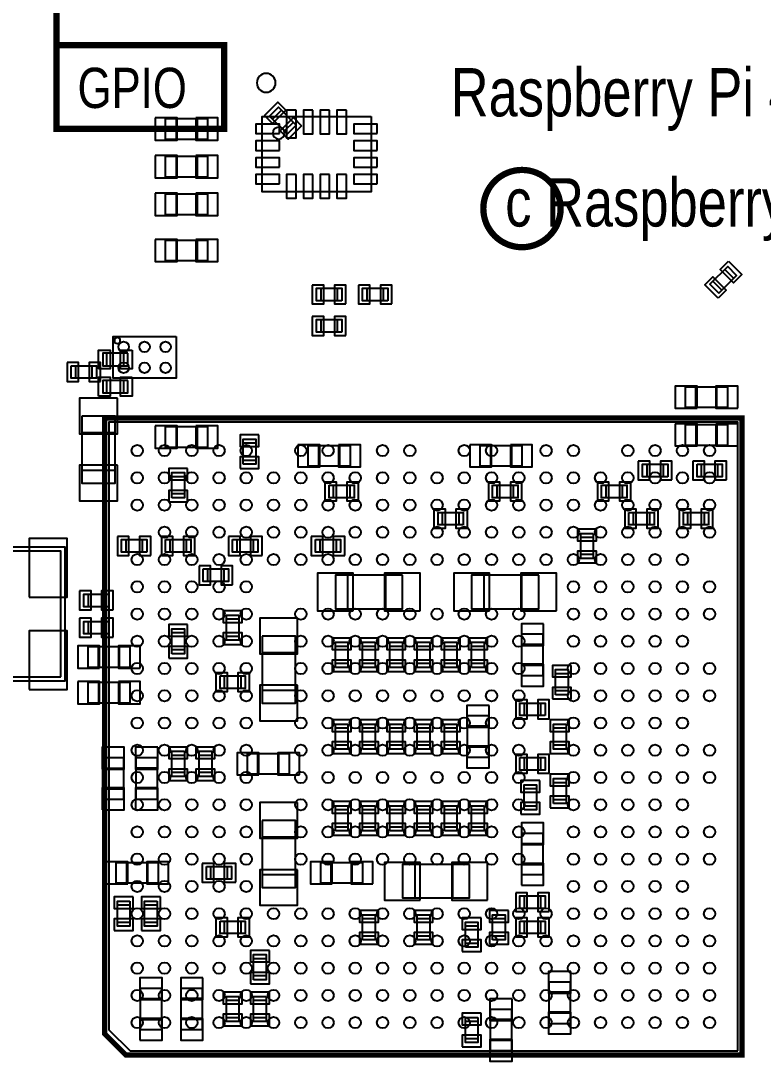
# Model space of a CAD drawing. Extents: x -2.3 to 88, y -2.5 to 83.
# Drawn here: x 19.65 to 37.35, y 24.75 to 49.58 of the extents above; entities that cross this region are included whole.
import ezdxf

# ---------------------------------------------------------------- set-up
doc = ezdxf.new("R2010")
doc.units = 0
for name, color, linetype in [('PARTS_BOTTOM', 12, 'CONTINUOUS'), ('PARTS_TOP', 111, 'CONTINUOUS'), ('PINS_BOTTOM', 5, 'CONTINUOUS'), ('PINS_TOP', 1, 'CONTINUOUS'), ('SILK_BOTTOM', 85, 'CONTINUOUS'), ('SILK_TOP', 85, 'CONTINUOUS')]:
    doc.layers.add(name, color=color, linetype=linetype)

msp = doc.modelspace()

# ---------------------------------------------------------------- linework, layer by layer
at = {"layer": 'PARTS_BOTTOM'}
for points in [[(23.1, 46.75), (23.1, 47.25), (24.1, 47.25), (24.1, 46.75), (23.1, 46.75)], [(23.35, 47.25), (23.35, 46.75)], [(23.85, 47.25), (23.85, 46.75)], [(28, 47.3), (28, 45.5), (25.4, 45.5), (25.4, 47.3), (28, 47.3)], [(23.1, 45.85), (23.1, 46.35), (24.1, 46.35), (24.1, 45.85), (23.1, 45.85)], [(23.35, 46.35), (23.35, 45.85)], [(23.85, 46.35), (23.85, 45.85)], [(23.1, 44.95), (23.1, 45.45), (24.1, 45.45), (24.1, 44.95), (23.1, 44.95)], [(23.35, 45.45), (23.35, 44.95)], [(23.85, 45.45), (23.85, 44.95)], [(23.1, 43.85), (23.1, 44.35), (24.1, 44.35), (24.1, 43.85), (23.1, 43.85)], [(23.35, 44.35), (23.35, 43.85)], [(23.85, 44.35), (23.85, 43.85)], [(27.3, 42.9), (26.7, 42.9), (26.7, 43.2), (27.3, 43.2), (27.3, 42.9)], [(26.8, 43.2), (26.8, 42.9)], [(27.2, 42.9), (27.2, 43.2)], [(28.4, 42.9), (27.8, 42.9), (27.8, 43.2), (28.4, 43.2), (28.4, 42.9)], [(27.9, 43.2), (27.9, 42.9)], [(28.3, 42.9), (28.3, 43.2)], [(27.3, 42.15), (26.7, 42.15), (26.7, 42.45), (27.3, 42.45), (27.3, 42.15)], [(26.8, 42.45), (26.8, 42.15)], [(27.2, 42.15), (27.2, 42.45)], [(23.35, 42.05), (23.35, 41.05), (21.85, 41.05), (21.85, 42.05), (23.35, 42.05)], [(20.85, 41.35), (21.45, 41.35), (21.45, 41.05), (20.85, 41.05), (20.85, 41.35)], [(20.95, 41.35), (20.95, 41.05)], [(21.35, 41.05), (21.35, 41.35)], [(36.5, 40.85), (36.5, 40.35), (35.5, 40.35), (35.5, 40.85), (36.5, 40.85)], [(35.75, 40.35), (35.75, 40.85)], [(36.25, 40.35), (36.25, 40.85)], [(21.1, 40.15), (21.1, 38.55), (21.9, 38.55), (21.9, 40.15), (21.1, 40.15)], [(21.9, 39.75), (21.1, 39.75)], [(23.1, 39.4), (23.1, 39.9), (24.1, 39.9), (24.1, 39.4), (23.1, 39.4)], [(23.35, 39.9), (23.35, 39.4)], [(23.85, 39.9), (23.85, 39.4)], [(35.5, 39.45), (35.5, 39.95), (36.5, 39.95), (36.5, 39.45), (35.5, 39.45)], [(35.75, 39.95), (35.75, 39.45)], [(36.25, 39.95), (36.25, 39.45)], [(24.95, 39), (24.95, 39.6), (25.25, 39.6), (25.25, 39), (24.95, 39)], [(25.25, 39.5), (24.95, 39.5)], [(26.5, 38.95), (26.5, 39.45), (27.5, 39.45), (27.5, 38.95), (26.5, 38.95)], [(26.75, 39.45), (26.75, 38.95)], [(27.25, 39.45), (27.25, 38.95)], [(30.6, 38.95), (30.6, 39.45), (31.6, 39.45), (31.6, 38.95), (30.6, 38.95)], [(30.85, 39.45), (30.85, 38.95)], [(31.35, 39.45), (31.35, 38.95)], [(24.95, 39.1), (25.25, 39.1)], [(35.075, 38.7), (34.475, 38.7), (34.475, 39), (35.075, 39), (35.075, 38.7)], [(34.575, 39), (34.575, 38.7)], [(34.975, 38.7), (34.975, 39)], [(35.775, 39), (36.375, 39), (36.375, 38.7), (35.775, 38.7), (35.775, 39)], [(35.875, 39), (35.875, 38.7)], [(36.275, 38.7), (36.275, 39)], [(21.9, 38.85), (21.1, 38.85)], [(23.25, 38.2), (23.25, 38.8), (23.55, 38.8), (23.55, 38.2), (23.25, 38.2)], [(23.55, 38.7), (23.25, 38.7)], [(27, 38.5), (27.6, 38.5), (27.6, 38.2), (27, 38.2), (27, 38.5)], [(27.1, 38.5), (27.1, 38.2)], [(27.5, 38.2), (27.5, 38.5)], [(30.9, 38.5), (31.5, 38.5), (31.5, 38.2), (30.9, 38.2), (30.9, 38.5)], [(31, 38.5), (31, 38.2)], [(31.4, 38.2), (31.4, 38.5)], [(33.5, 38.5), (34.1, 38.5), (34.1, 38.2), (33.5, 38.2), (33.5, 38.5)], [(33.6, 38.5), (33.6, 38.2)], [(34, 38.2), (34, 38.5)], [(23.25, 38.3), (23.55, 38.3)], [(30.2, 37.55), (29.6, 37.55), (29.6, 37.85), (30.2, 37.85), (30.2, 37.55)], [(29.7, 37.85), (29.7, 37.55)], [(30.1, 37.55), (30.1, 37.85)], [(34.15, 37.85), (34.75, 37.85), (34.75, 37.55), (34.15, 37.55), (34.15, 37.85)], [(34.25, 37.85), (34.25, 37.55)], [(34.65, 37.55), (34.65, 37.85)], [(36.05, 37.55), (35.45, 37.55), (35.45, 37.85), (36.05, 37.85), (36.05, 37.55)], [(35.55, 37.85), (35.55, 37.55)], [(35.95, 37.55), (35.95, 37.85)], [(33.3, 37.35), (33.3, 36.75), (33, 36.75), (33, 37.35), (33.3, 37.35)], [(33.3, 37.25), (33, 37.25)], [(20.7, 33.825), (18.3, 33.825), (18.3, 37.025), (20.7, 37.025), (20.7, 33.825), (20.6, 33.825)], [(22.65, 36.9), (22.05, 36.9), (22.05, 37.2), (22.65, 37.2), (22.65, 36.9)], [(22.15, 37.2), (22.15, 36.9)], [(22.55, 36.9), (22.55, 37.2)], [(23.1, 37.2), (23.7, 37.2), (23.7, 36.9), (23.1, 36.9), (23.1, 37.2)], [(23.2, 37.2), (23.2, 36.9)], [(23.6, 36.9), (23.6, 37.2)], [(24.7, 37.2), (25.3, 37.2), (25.3, 36.9), (24.7, 36.9), (24.7, 37.2)], [(24.8, 37.2), (24.8, 36.9)], [(25.2, 36.9), (25.2, 37.2)], [(26.675, 37.2), (27.275, 37.2), (27.275, 36.9), (26.675, 36.9), (26.675, 37.2)], [(26.775, 37.2), (26.775, 36.9)], [(27.175, 36.9), (27.175, 37.2)], [(20.6, 33.925), (20.6, 36.925), (18.4, 36.925), (18.4, 33.925), (20.6, 33.925)], [(33, 36.85), (33.3, 36.85)], [(24, 36.5), (24.6, 36.5), (24.6, 36.2), (24, 36.2), (24, 36.5)], [(24.1, 36.5), (24.1, 36.2)], [(24.5, 36.2), (24.5, 36.5)], [(28.75, 36.35), (27.15, 36.35), (27.15, 35.55), (28.75, 35.55), (28.75, 36.35)], [(27.45, 35.55), (27.45, 36.35)], [(28.35, 35.55), (28.35, 36.35)], [(32, 36.35), (30.4, 36.35), (30.4, 35.55), (32, 35.55), (32, 36.35)], [(30.7, 35.55), (30.7, 36.35)], [(31.6, 35.55), (31.6, 36.35)], [(21.75, 35.6), (21.15, 35.6), (21.15, 35.9), (21.75, 35.9), (21.75, 35.6)], [(21.25, 35.9), (21.25, 35.6)], [(21.65, 35.6), (21.65, 35.9)], [(24.85, 35.4), (24.85, 34.8), (24.55, 34.8), (24.55, 35.4), (24.85, 35.4)], [(24.85, 35.3), (24.55, 35.3)], [(21.75, 34.95), (21.15, 34.95), (21.15, 35.25), (21.75, 35.25), (21.75, 34.95)], [(21.25, 35.25), (21.25, 34.95)], [(21.65, 34.95), (21.65, 35.25)], [(23.25, 34.475), (23.25, 35.075), (23.55, 35.075), (23.55, 34.475), (23.25, 34.475)], [(23.55, 34.975), (23.25, 34.975)], [(24.55, 34.9), (24.85, 34.9)], [(25.4, 34.9), (25.4, 33.3), (26.2, 33.3), (26.2, 34.9), (25.4, 34.9)], [(31.6, 34.95), (32.1, 34.95), (32.1, 33.95), (31.6, 33.95), (31.6, 34.95)], [(22.25, 34.65), (22.25, 34.15), (21.25, 34.15), (21.25, 34.65), (22.25, 34.65)], [(21.5, 34.15), (21.5, 34.65)], [(22, 34.15), (22, 34.65)], [(23.25, 34.575), (23.55, 34.575)], [(27.15, 34.15), (27.15, 34.75), (27.45, 34.75), (27.45, 34.15), (27.15, 34.15)], [(27.45, 34.65), (27.15, 34.65)], [(28.1, 34.75), (28.1, 34.15), (27.8, 34.15), (27.8, 34.75), (28.1, 34.75)], [(28.1, 34.65), (27.8, 34.65)], [(28.45, 34.15), (28.45, 34.75), (28.75, 34.75), (28.75, 34.15), (28.45, 34.15)], [(28.75, 34.65), (28.45, 34.65)], [(29.4, 34.75), (29.4, 34.15), (29.1, 34.15), (29.1, 34.75), (29.4, 34.75)], [(29.4, 34.65), (29.1, 34.65)], [(30.05, 34.75), (30.05, 34.15), (29.75, 34.15), (29.75, 34.75), (30.05, 34.75)], [(30.05, 34.65), (29.75, 34.65)], [(30.4, 34.15), (30.4, 34.75), (30.7, 34.75), (30.7, 34.15), (30.4, 34.15)], [(30.7, 34.65), (30.4, 34.65)], [(32.1, 34.7), (31.6, 34.7)], [(26.2, 34.5), (25.4, 34.5)], [(27.15, 34.25), (27.45, 34.25)], [(27.8, 34.25), (28.1, 34.25)], [(28.45, 34.25), (28.75, 34.25)], [(29.1, 34.25), (29.4, 34.25)], [(29.75, 34.25), (30.05, 34.25)], [(30.4, 34.25), (30.7, 34.25)], [(32.1, 34.2), (31.6, 34.2)], [(32.4, 33.5), (32.4, 34.1), (32.7, 34.1), (32.7, 33.5), (32.4, 33.5)], [(21.25, 33.3), (21.25, 33.8), (22.25, 33.8), (22.25, 33.3), (21.25, 33.3)], [(21.5, 33.8), (21.5, 33.3)], [(22, 33.8), (22, 33.3)], [(24.4, 33.95), (25, 33.95), (25, 33.65), (24.4, 33.65), (24.4, 33.95)], [(24.5, 33.95), (24.5, 33.65)], [(24.9, 33.65), (24.9, 33.95)], [(32.7, 34), (32.4, 34)], [(26.2, 33.6), (25.4, 33.6)], [(32.4, 33.6), (32.7, 33.6)], [(32.15, 33), (31.55, 33), (31.55, 33.3), (32.15, 33.3), (32.15, 33)], [(31.65, 33.3), (31.65, 33)], [(32.05, 33), (32.05, 33.3)], [(27.45, 32.8), (27.45, 32.2), (27.15, 32.2), (27.15, 32.8), (27.45, 32.8)], [(27.8, 32.2), (27.8, 32.8), (28.1, 32.8), (28.1, 32.2), (27.8, 32.2)], [(28.75, 32.8), (28.75, 32.2), (28.45, 32.2), (28.45, 32.8), (28.75, 32.8)], [(29.1, 32.2), (29.1, 32.8), (29.4, 32.8), (29.4, 32.2), (29.1, 32.2)], [(30.05, 32.8), (30.05, 32.2), (29.75, 32.2), (29.75, 32.8), (30.05, 32.8)], [(30.3, 33), (30.8, 33), (30.8, 32), (30.3, 32), (30.3, 33)], [(32.65, 32.8), (32.65, 32.2), (32.35, 32.2), (32.35, 32.8), (32.65, 32.8)], [(27.45, 32.7), (27.15, 32.7)], [(28.1, 32.7), (27.8, 32.7)], [(28.75, 32.7), (28.45, 32.7)], [(29.4, 32.7), (29.1, 32.7)], [(30.05, 32.7), (29.75, 32.7)], [(30.8, 32.75), (30.3, 32.75)], [(32.65, 32.7), (32.35, 32.7)], [(27.15, 32.3), (27.45, 32.3)], [(27.8, 32.3), (28.1, 32.3)], [(28.45, 32.3), (28.75, 32.3)], [(29.1, 32.3), (29.4, 32.3)], [(29.75, 32.3), (30.05, 32.3)], [(32.35, 32.3), (32.65, 32.3)], [(23.55, 32.15), (23.55, 31.55), (23.25, 31.55), (23.25, 32.15), (23.55, 32.15)], [(23.55, 32.05), (23.25, 32.05)], [(24.2, 32.15), (24.2, 31.55), (23.9, 31.55), (23.9, 32.15), (24.2, 32.15)], [(24.2, 32.05), (23.9, 32.05)], [(26.05, 32.1), (26.05, 31.6), (25.05, 31.6), (25.05, 32.1), (26.05, 32.1)], [(25.3, 31.6), (25.3, 32.1)], [(25.8, 31.6), (25.8, 32.1)], [(30.8, 32.25), (30.3, 32.25)], [(22.1, 31), (21.6, 31), (21.6, 32), (22.1, 32), (22.1, 31)], [(22.4, 32), (22.9, 32), (22.9, 31), (22.4, 31), (22.4, 32)], [(31.55, 32), (32.15, 32), (32.15, 31.7), (31.55, 31.7), (31.55, 32)], [(31.65, 32), (31.65, 31.7)], [(32.05, 31.7), (32.05, 32)], [(21.6, 31.75), (22.1, 31.75)], [(22.9, 31.75), (22.4, 31.75)], [(23.25, 31.65), (23.55, 31.65)], [(23.9, 31.65), (24.2, 31.65)], [(31.65, 30.75), (31.65, 31.35), (31.95, 31.35), (31.95, 30.75), (31.65, 30.75)], [(32.35, 30.9), (32.35, 31.5), (32.65, 31.5), (32.65, 30.9), (32.35, 30.9)], [(32.65, 31.4), (32.35, 31.4)], [(21.6, 31.25), (22.1, 31.25)], [(22.9, 31.25), (22.4, 31.25)], [(31.95, 31.25), (31.65, 31.25)], [(27.15, 30.25), (27.15, 30.85), (27.45, 30.85), (27.45, 30.25), (27.15, 30.25)], [(28.1, 30.85), (28.1, 30.25), (27.8, 30.25), (27.8, 30.85), (28.1, 30.85)], [(28.45, 30.25), (28.45, 30.85), (28.75, 30.85), (28.75, 30.25), (28.45, 30.25)], [(29.4, 30.85), (29.4, 30.25), (29.1, 30.25), (29.1, 30.85), (29.4, 30.85)], [(29.75, 30.25), (29.75, 30.85), (30.05, 30.85), (30.05, 30.25), (29.75, 30.25)], [(30.7, 30.85), (30.7, 30.25), (30.4, 30.25), (30.4, 30.85), (30.7, 30.85)], [(31.65, 30.85), (31.95, 30.85)], [(32.35, 31), (32.65, 31)], [(27.45, 30.75), (27.15, 30.75)], [(28.1, 30.75), (27.8, 30.75)], [(28.75, 30.75), (28.45, 30.75)], [(29.4, 30.75), (29.1, 30.75)], [(30.05, 30.75), (29.75, 30.75)], [(30.7, 30.75), (30.4, 30.75)], [(25.4, 30.5), (25.4, 28.9), (26.2, 28.9), (26.2, 30.5), (25.4, 30.5)], [(27.15, 30.35), (27.45, 30.35)], [(27.8, 30.35), (28.1, 30.35)], [(28.45, 30.35), (28.75, 30.35)], [(29.1, 30.35), (29.4, 30.35)], [(29.75, 30.35), (30.05, 30.35)], [(30.4, 30.35), (30.7, 30.35)], [(26.2, 30.1), (25.4, 30.1)], [(32.1, 29.2), (31.6, 29.2), (31.6, 30.2), (32.1, 30.2), (32.1, 29.2)], [(31.6, 29.95), (32.1, 29.95)], [(22.925, 29.5), (22.925, 29), (21.925, 29), (21.925, 29.5), (22.925, 29.5)], [(22.175, 29), (22.175, 29.5)], [(22.675, 29), (22.675, 29.5)], [(24.075, 29.4), (24.675, 29.4), (24.675, 29.1), (24.075, 29.1), (24.075, 29.4)], [(24.175, 29.4), (24.175, 29.1)], [(24.575, 29.1), (24.575, 29.4)], [(27.8, 29.5), (27.8, 29), (26.8, 29), (26.8, 29.5), (27.8, 29.5)], [(27.05, 29), (27.05, 29.5)], [(27.55, 29), (27.55, 29.5)], [(30.35, 29.45), (28.75, 29.45), (28.75, 28.65), (30.35, 28.65), (30.35, 29.45)], [(29.05, 28.65), (29.05, 29.45)], [(29.95, 28.65), (29.95, 29.45)], [(31.6, 29.45), (32.1, 29.45)], [(26.2, 29.2), (25.4, 29.2)], [(22.25, 28.575), (22.25, 27.975), (21.95, 27.975), (21.95, 28.575), (22.25, 28.575)], [(22.9, 28.575), (22.9, 27.975), (22.6, 27.975), (22.6, 28.575), (22.9, 28.575)], [(32.15, 28.4), (31.55, 28.4), (31.55, 28.7), (32.15, 28.7), (32.15, 28.4)], [(31.65, 28.7), (31.65, 28.4)], [(32.05, 28.4), (32.05, 28.7)], [(22.25, 28.475), (21.95, 28.475)], [(22.9, 28.475), (22.6, 28.475)], [(21.95, 28.075), (22.25, 28.075)], [(22.6, 28.075), (22.9, 28.075)], [(24.4, 28.1), (25, 28.1), (25, 27.8), (24.4, 27.8), (24.4, 28.1)], [(24.5, 28.1), (24.5, 27.8)], [(24.9, 27.8), (24.9, 28.1)], [(27.8, 27.65), (27.8, 28.25), (28.1, 28.25), (28.1, 27.65), (27.8, 27.65)], [(28.1, 28.15), (27.8, 28.15)], [(29.1, 27.65), (29.1, 28.25), (29.4, 28.25), (29.4, 27.65), (29.1, 27.65)], [(29.4, 28.15), (29.1, 28.15)], [(30.25, 27.475), (30.25, 28.075), (30.55, 28.075), (30.55, 27.475), (30.25, 27.475)], [(30.9, 27.65), (30.9, 28.25), (31.2, 28.25), (31.2, 27.65), (30.9, 27.65)], [(31.2, 28.15), (30.9, 28.15)], [(31.55, 28.1), (32.15, 28.1), (32.15, 27.8), (31.55, 27.8), (31.55, 28.1)], [(31.65, 28.1), (31.65, 27.8)], [(32.05, 27.8), (32.05, 28.1)], [(30.55, 27.975), (30.25, 27.975)], [(27.8, 27.75), (28.1, 27.75)], [(29.1, 27.75), (29.4, 27.75)], [(30.25, 27.575), (30.55, 27.575)], [(30.9, 27.75), (31.2, 27.75)], [(25.2, 26.7), (25.2, 27.3), (25.5, 27.3), (25.5, 26.7), (25.2, 26.7)], [(25.5, 27.2), (25.2, 27.2)], [(25.2, 26.8), (25.5, 26.8)], [(32.25, 26.65), (32.75, 26.65), (32.75, 25.65), (32.25, 25.65), (32.25, 26.65)], [(23, 25.5), (22.5, 25.5), (22.5, 26.5), (23, 26.5), (23, 25.5)], [(23.475, 26.5), (23.975, 26.5), (23.975, 25.5), (23.475, 25.5), (23.475, 26.5)], [(32.75, 26.4), (32.25, 26.4)], [(22.5, 26.25), (23, 26.25)], [(23.975, 26.25), (23.475, 26.25)], [(24.85, 26.3), (24.85, 25.7), (24.55, 25.7), (24.55, 26.3), (24.85, 26.3)], [(24.85, 26.2), (24.55, 26.2)], [(25.5, 26.3), (25.5, 25.7), (25.2, 25.7), (25.2, 26.3), (25.5, 26.3)], [(25.5, 26.2), (25.2, 26.2)], [(30.85, 26), (31.35, 26), (31.35, 25), (30.85, 25), (30.85, 26)], [(32.75, 25.9), (32.25, 25.9)], [(22.5, 25.75), (23, 25.75)], [(23.975, 25.75), (23.475, 25.75)], [(24.55, 25.8), (24.85, 25.8)], [(25.2, 25.8), (25.5, 25.8)], [(30.55, 25.8), (30.55, 25.2), (30.25, 25.2), (30.25, 25.8), (30.55, 25.8)], [(30.55, 25.7), (30.25, 25.7)], [(31.35, 25.75), (30.85, 25.75)], [(30.25, 25.3), (30.55, 25.3)], [(31.35, 25.25), (30.85, 25.25)]]:
    msp.add_lwpolyline(points, dxfattribs=at)
msp.add_lwpolyline([(25.9414, 46.9, 1), (25.6586, 46.9, 1), (25.9414, 46.9)], format="xyb", dxfattribs=at)
msp.add_lwpolyline([(22.0207, 41.95, 1), (21.8793, 41.95, 1)], format="xyb", close=True, dxfattribs=at)
at = {"layer": 'PARTS_TOP'}
for points in [[(26.2182, 47.0939), (25.7939, 47.5182), (25.5818, 47.3061), (26.0061, 46.8818), (26.2182, 47.0939)], [(25.6525, 47.2354), (25.8646, 47.4475)], [(26.1475, 47.1646), (25.9354, 46.9525)], [(36.2939, 43.0818), (36.7182, 43.5061), (36.5061, 43.7182), (36.0818, 43.2939), (36.2939, 43.0818)], [(36.4354, 43.6475), (36.6475, 43.4354)], [(36.3646, 43.1525), (36.1525, 43.3646)], [(22.2, 41.65), (21.6, 41.65), (21.6, 41.35), (22.2, 41.35), (22.2, 41.65)], [(21.7, 41.35), (21.7, 41.65)], [(22.1, 41.65), (22.1, 41.35)], [(22.2, 41), (21.6, 41), (21.6, 40.7), (22.2, 40.7), (22.2, 41)], [(21.7, 40.7), (21.7, 41)], [(22.1, 41), (22.1, 40.7)], [(36.75, 25), (36.75, 40), (21.75, 40), (21.75, 25.506), (22.256, 25), (36.75, 25)]]:
    msp.add_lwpolyline(points, dxfattribs=at)
at = {"layer": 'PINS_BOTTOM'}
for points in [[(26.2125, 47.45), (25.9875, 47.45), (25.9875, 46.787), (26.2125, 46.787)], [(26.6125, 47.45), (26.3875, 47.45), (26.3875, 46.887), (26.6125, 46.887)], [(27.0125, 47.45), (26.7875, 47.45), (26.7875, 46.887), (27.0125, 46.887)], [(27.4125, 47.45), (27.1875, 47.45), (27.1875, 46.887), (27.4125, 46.887)], [(22.855, 47.265), (22.855, 46.735), (23.375, 46.735), (23.375, 47.265)], [(23.825, 47.265), (23.825, 46.735), (24.345, 46.735), (24.345, 47.265)], [(25.813, 46.8875), (25.813, 47.1125), (25.25, 47.1125), (25.25, 46.8875)], [(28.15, 46.8875), (28.15, 47.1125), (27.587, 47.1125), (27.587, 46.8875)], [(25.813, 46.4875), (25.813, 46.7125), (25.25, 46.7125), (25.25, 46.4875)], [(28.15, 46.4875), (28.15, 46.7125), (27.587, 46.7125), (27.587, 46.4875)], [(22.855, 46.365), (22.855, 45.835), (23.375, 45.835), (23.375, 46.365)], [(23.825, 46.365), (23.825, 45.835), (24.345, 45.835), (24.345, 46.365)], [(25.813, 46.0875), (25.813, 46.3125), (25.25, 46.3125), (25.25, 46.0875)], [(28.15, 46.0875), (28.15, 46.3125), (27.587, 46.3125), (27.587, 46.0875)], [(25.813, 45.6875), (25.813, 45.9125), (25.25, 45.9125), (25.25, 45.6875)], [(26.2125, 45.913), (25.9875, 45.913), (25.9875, 45.35), (26.2125, 45.35)], [(26.6125, 45.913), (26.3875, 45.913), (26.3875, 45.35), (26.6125, 45.35)], [(27.0125, 45.913), (26.7875, 45.913), (26.7875, 45.35), (27.0125, 45.35)], [(27.4125, 45.913), (27.1875, 45.913), (27.1875, 45.35), (27.4125, 45.35)], [(28.15, 45.6875), (28.15, 45.9125), (27.587, 45.9125), (27.587, 45.6875)], [(22.855, 45.465), (22.855, 44.935), (23.375, 44.935), (23.375, 45.465)], [(23.825, 45.465), (23.825, 44.935), (24.345, 44.935), (24.345, 45.465)], [(22.855, 44.365), (22.855, 43.835), (23.375, 43.835), (23.375, 44.365)], [(23.825, 44.365), (23.825, 43.835), (24.345, 43.835), (24.345, 44.365)], [(26.6, 43.275), (26.6, 42.825), (26.875, 42.825), (26.875, 43.275)], [(27.4, 42.825), (27.4, 43.275), (27.125, 43.275), (27.125, 42.825)], [(27.7, 43.275), (27.7, 42.825), (27.975, 42.825), (27.975, 43.275)], [(28.5, 42.825), (28.5, 43.275), (28.225, 43.275), (28.225, 42.825)], [(26.6, 42.525), (26.6, 42.075), (26.875, 42.075), (26.875, 42.525)], [(27.4, 42.075), (27.4, 42.525), (27.125, 42.525), (27.125, 42.075)], [(20.75, 41.425), (20.75, 40.975), (21.025, 40.975), (21.025, 41.425)], [(21.55, 40.975), (21.55, 41.425), (21.275, 41.425), (21.275, 40.975)], [(35.775, 40.335), (35.775, 40.865), (35.255, 40.865), (35.255, 40.335)], [(36.745, 40.335), (36.745, 40.865), (36.225, 40.865), (36.225, 40.335)], [(21.95, 40.575), (21.05, 40.575), (21.05, 39.725), (21.95, 39.725)], [(22.855, 39.915), (22.855, 39.385), (23.375, 39.385), (23.375, 39.915)], [(23.825, 39.915), (23.825, 39.385), (24.345, 39.385), (24.345, 39.915)], [(35.255, 39.965), (35.255, 39.435), (35.775, 39.435), (35.775, 39.965)], [(36.225, 39.965), (36.225, 39.435), (36.745, 39.435), (36.745, 39.965)], [(25.325, 39.7), (24.875, 39.7), (24.875, 39.425), (25.325, 39.425)], [(26.255, 39.465), (26.255, 38.935), (26.775, 38.935), (26.775, 39.465)], [(27.225, 39.465), (27.225, 38.935), (27.745, 38.935), (27.745, 39.465)], [(30.355, 39.465), (30.355, 38.935), (30.875, 38.935), (30.875, 39.465)], [(31.325, 39.465), (31.325, 38.935), (31.845, 38.935), (31.845, 39.465)], [(24.875, 38.9), (25.325, 38.9), (25.325, 39.175), (24.875, 39.175)], [(34.375, 39.075), (34.375, 38.625), (34.65, 38.625), (34.65, 39.075)], [(35.175, 38.625), (35.175, 39.075), (34.9, 39.075), (34.9, 38.625)], [(35.675, 39.075), (35.675, 38.625), (35.95, 38.625), (35.95, 39.075)], [(36.475, 38.625), (36.475, 39.075), (36.2, 39.075), (36.2, 38.625)], [(21.95, 38.975), (21.05, 38.975), (21.05, 38.125), (21.95, 38.125)], [(23.625, 38.9), (23.175, 38.9), (23.175, 38.625), (23.625, 38.625)], [(26.9, 38.575), (26.9, 38.125), (27.175, 38.125), (27.175, 38.575)], [(27.7, 38.125), (27.7, 38.575), (27.425, 38.575), (27.425, 38.125)], [(30.8, 38.575), (30.8, 38.125), (31.075, 38.125), (31.075, 38.575)], [(31.6, 38.125), (31.6, 38.575), (31.325, 38.575), (31.325, 38.125)], [(33.4, 38.575), (33.4, 38.125), (33.675, 38.125), (33.675, 38.575)], [(34.2, 38.125), (34.2, 38.575), (33.925, 38.575), (33.925, 38.125)], [(23.175, 38.1), (23.625, 38.1), (23.625, 38.375), (23.175, 38.375)], [(29.5, 37.925), (29.5, 37.475), (29.775, 37.475), (29.775, 37.925)], [(30.3, 37.475), (30.3, 37.925), (30.025, 37.925), (30.025, 37.475)], [(34.05, 37.925), (34.05, 37.475), (34.325, 37.475), (34.325, 37.925)], [(34.85, 37.475), (34.85, 37.925), (34.575, 37.925), (34.575, 37.475)], [(35.35, 37.925), (35.35, 37.475), (35.625, 37.475), (35.625, 37.925)], [(36.15, 37.475), (36.15, 37.925), (35.875, 37.925), (35.875, 37.475)], [(21.95, 37.275), (21.95, 36.825), (22.225, 36.825), (22.225, 37.275)], [(22.75, 36.825), (22.75, 37.275), (22.475, 37.275), (22.475, 36.825)], [(23, 37.275), (23, 36.825), (23.275, 36.825), (23.275, 37.275)], [(23.8, 36.825), (23.8, 37.275), (23.525, 37.275), (23.525, 36.825)], [(24.6, 37.275), (24.6, 36.825), (24.875, 36.825), (24.875, 37.275)], [(25.4, 36.825), (25.4, 37.275), (25.125, 37.275), (25.125, 36.825)], [(26.575, 37.275), (26.575, 36.825), (26.85, 36.825), (26.85, 37.275)], [(27.375, 36.825), (27.375, 37.275), (27.1, 37.275), (27.1, 36.825)], [(33.375, 37.45), (32.925, 37.45), (32.925, 37.175), (33.375, 37.175)], [(19.85, 35.825), (20.75, 35.825), (20.75, 37.225), (19.85, 37.225)], [(32.925, 36.65), (33.375, 36.65), (33.375, 36.925), (32.925, 36.925)], [(23.9, 36.575), (23.9, 36.125), (24.175, 36.125), (24.175, 36.575)], [(24.7, 36.125), (24.7, 36.575), (24.425, 36.575), (24.425, 36.125)], [(27.575, 35.5), (27.575, 36.4), (26.725, 36.4), (26.725, 35.5)], [(29.175, 35.5), (29.175, 36.4), (28.325, 36.4), (28.325, 35.5)], [(30.825, 35.5), (30.825, 36.4), (29.975, 36.4), (29.975, 35.5)], [(32.425, 35.5), (32.425, 36.4), (31.575, 36.4), (31.575, 35.5)], [(21.05, 35.975), (21.05, 35.525), (21.325, 35.525), (21.325, 35.975)], [(21.85, 35.525), (21.85, 35.975), (21.575, 35.975), (21.575, 35.525)], [(21.05, 35.325), (21.05, 34.875), (21.325, 34.875), (21.325, 35.325)], [(21.85, 34.875), (21.85, 35.325), (21.575, 35.325), (21.575, 34.875)], [(24.925, 35.5), (24.475, 35.5), (24.475, 35.225), (24.925, 35.225)], [(26.25, 35.325), (25.35, 35.325), (25.35, 34.475), (26.25, 34.475)], [(19.85, 33.625), (20.75, 33.625), (20.75, 35.025), (19.85, 35.025)], [(23.625, 35.175), (23.175, 35.175), (23.175, 34.9), (23.625, 34.9)], [(32.115, 35.195), (31.585, 35.195), (31.585, 34.675), (32.115, 34.675)], [(24.475, 34.7), (24.925, 34.7), (24.925, 34.975), (24.475, 34.975)], [(27.525, 34.85), (27.075, 34.85), (27.075, 34.575), (27.525, 34.575)], [(28.175, 34.85), (27.725, 34.85), (27.725, 34.575), (28.175, 34.575)], [(28.825, 34.85), (28.375, 34.85), (28.375, 34.575), (28.825, 34.575)], [(29.475, 34.85), (29.025, 34.85), (29.025, 34.575), (29.475, 34.575)], [(30.125, 34.85), (29.675, 34.85), (29.675, 34.575), (30.125, 34.575)], [(30.775, 34.85), (30.325, 34.85), (30.325, 34.575), (30.775, 34.575)], [(21.525, 34.135), (21.525, 34.665), (21.005, 34.665), (21.005, 34.135)], [(22.495, 34.135), (22.495, 34.665), (21.975, 34.665), (21.975, 34.135)], [(23.175, 34.375), (23.625, 34.375), (23.625, 34.65), (23.175, 34.65)], [(27.075, 34.05), (27.525, 34.05), (27.525, 34.325), (27.075, 34.325)], [(27.725, 34.05), (28.175, 34.05), (28.175, 34.325), (27.725, 34.325)], [(28.375, 34.05), (28.825, 34.05), (28.825, 34.325), (28.375, 34.325)], [(29.025, 34.05), (29.475, 34.05), (29.475, 34.325), (29.025, 34.325)], [(29.675, 34.05), (30.125, 34.05), (30.125, 34.325), (29.675, 34.325)], [(30.325, 34.05), (30.775, 34.05), (30.775, 34.325), (30.325, 34.325)], [(24.3, 34.025), (24.3, 33.575), (24.575, 33.575), (24.575, 34.025)], [(25.1, 33.575), (25.1, 34.025), (24.825, 34.025), (24.825, 33.575)], [(32.115, 34.225), (31.585, 34.225), (31.585, 33.705), (32.115, 33.705)], [(32.775, 34.2), (32.325, 34.2), (32.325, 33.925), (32.775, 33.925)], [(21.005, 33.815), (21.005, 33.285), (21.525, 33.285), (21.525, 33.815)], [(21.975, 33.815), (21.975, 33.285), (22.495, 33.285), (22.495, 33.815)], [(26.25, 33.725), (25.35, 33.725), (25.35, 32.875), (26.25, 32.875)], [(32.325, 33.4), (32.775, 33.4), (32.775, 33.675), (32.325, 33.675)], [(31.45, 33.375), (31.45, 32.925), (31.725, 32.925), (31.725, 33.375)], [(32.25, 32.925), (32.25, 33.375), (31.975, 33.375), (31.975, 32.925)], [(30.815, 33.245), (30.285, 33.245), (30.285, 32.725), (30.815, 32.725)], [(27.525, 32.9), (27.075, 32.9), (27.075, 32.625), (27.525, 32.625)], [(28.175, 32.9), (27.725, 32.9), (27.725, 32.625), (28.175, 32.625)], [(28.825, 32.9), (28.375, 32.9), (28.375, 32.625), (28.825, 32.625)], [(29.475, 32.9), (29.025, 32.9), (29.025, 32.625), (29.475, 32.625)], [(30.125, 32.9), (29.675, 32.9), (29.675, 32.625), (30.125, 32.625)], [(32.725, 32.9), (32.275, 32.9), (32.275, 32.625), (32.725, 32.625)], [(27.075, 32.1), (27.525, 32.1), (27.525, 32.375), (27.075, 32.375)], [(27.725, 32.1), (28.175, 32.1), (28.175, 32.375), (27.725, 32.375)], [(28.375, 32.1), (28.825, 32.1), (28.825, 32.375), (28.375, 32.375)], [(29.025, 32.1), (29.475, 32.1), (29.475, 32.375), (29.025, 32.375)], [(29.675, 32.1), (30.125, 32.1), (30.125, 32.375), (29.675, 32.375)], [(30.815, 32.275), (30.285, 32.275), (30.285, 31.755), (30.815, 31.755)], [(32.275, 32.1), (32.725, 32.1), (32.725, 32.375), (32.275, 32.375)], [(21.585, 31.725), (22.115, 31.725), (22.115, 32.245), (21.585, 32.245)], [(22.915, 32.245), (22.385, 32.245), (22.385, 31.725), (22.915, 31.725)], [(23.625, 32.25), (23.175, 32.25), (23.175, 31.975), (23.625, 31.975)], [(24.275, 32.25), (23.825, 32.25), (23.825, 31.975), (24.275, 31.975)], [(25.325, 31.585), (25.325, 32.115), (24.805, 32.115), (24.805, 31.585)], [(26.295, 31.585), (26.295, 32.115), (25.775, 32.115), (25.775, 31.585)], [(31.45, 32.075), (31.45, 31.625), (31.725, 31.625), (31.725, 32.075)], [(32.25, 31.625), (32.25, 32.075), (31.975, 32.075), (31.975, 31.625)], [(23.175, 31.45), (23.625, 31.45), (23.625, 31.725), (23.175, 31.725)], [(23.825, 31.45), (24.275, 31.45), (24.275, 31.725), (23.825, 31.725)], [(32.725, 31.6), (32.275, 31.6), (32.275, 31.325), (32.725, 31.325)], [(32.025, 31.45), (31.575, 31.45), (31.575, 31.175), (32.025, 31.175)], [(21.585, 30.755), (22.115, 30.755), (22.115, 31.275), (21.585, 31.275)], [(22.915, 31.275), (22.385, 31.275), (22.385, 30.755), (22.915, 30.755)], [(32.275, 30.8), (32.725, 30.8), (32.725, 31.075), (32.275, 31.075)], [(26.25, 30.925), (25.35, 30.925), (25.35, 30.075), (26.25, 30.075)], [(27.525, 30.95), (27.075, 30.95), (27.075, 30.675), (27.525, 30.675)], [(28.175, 30.95), (27.725, 30.95), (27.725, 30.675), (28.175, 30.675)], [(28.825, 30.95), (28.375, 30.95), (28.375, 30.675), (28.825, 30.675)], [(29.475, 30.95), (29.025, 30.95), (29.025, 30.675), (29.475, 30.675)], [(30.125, 30.95), (29.675, 30.95), (29.675, 30.675), (30.125, 30.675)], [(30.775, 30.95), (30.325, 30.95), (30.325, 30.675), (30.775, 30.675)], [(31.575, 30.65), (32.025, 30.65), (32.025, 30.925), (31.575, 30.925)], [(27.075, 30.15), (27.525, 30.15), (27.525, 30.425), (27.075, 30.425)], [(27.725, 30.15), (28.175, 30.15), (28.175, 30.425), (27.725, 30.425)], [(28.375, 30.15), (28.825, 30.15), (28.825, 30.425), (28.375, 30.425)], [(29.025, 30.15), (29.475, 30.15), (29.475, 30.425), (29.025, 30.425)], [(29.675, 30.15), (30.125, 30.15), (30.125, 30.425), (29.675, 30.425)], [(30.325, 30.15), (30.775, 30.15), (30.775, 30.425), (30.325, 30.425)], [(31.585, 29.925), (32.115, 29.925), (32.115, 30.445), (31.585, 30.445)], [(22.2, 28.985), (22.2, 29.515), (21.68, 29.515), (21.68, 28.985)], [(23.17, 28.985), (23.17, 29.515), (22.65, 29.515), (22.65, 28.985)], [(23.975, 29.475), (23.975, 29.025), (24.25, 29.025), (24.25, 29.475)], [(24.775, 29.025), (24.775, 29.475), (24.5, 29.475), (24.5, 29.025)], [(26.25, 29.325), (25.35, 29.325), (25.35, 28.475), (26.25, 28.475)], [(27.075, 28.985), (27.075, 29.515), (26.555, 29.515), (26.555, 28.985)], [(28.045, 28.985), (28.045, 29.515), (27.525, 29.515), (27.525, 28.985)], [(29.175, 28.6), (29.175, 29.5), (28.325, 29.5), (28.325, 28.6)], [(30.775, 28.6), (30.775, 29.5), (29.925, 29.5), (29.925, 28.6)], [(31.585, 28.955), (32.115, 28.955), (32.115, 29.475), (31.585, 29.475)], [(22.325, 28.675), (21.875, 28.675), (21.875, 28.4), (22.325, 28.4)], [(22.975, 28.675), (22.525, 28.675), (22.525, 28.4), (22.975, 28.4)], [(31.45, 28.775), (31.45, 28.325), (31.725, 28.325), (31.725, 28.775)], [(32.25, 28.325), (32.25, 28.775), (31.975, 28.775), (31.975, 28.325)], [(28.175, 28.35), (27.725, 28.35), (27.725, 28.075), (28.175, 28.075)], [(29.475, 28.35), (29.025, 28.35), (29.025, 28.075), (29.475, 28.075)], [(31.275, 28.35), (30.825, 28.35), (30.825, 28.075), (31.275, 28.075)], [(21.875, 27.875), (22.325, 27.875), (22.325, 28.15), (21.875, 28.15)], [(22.525, 27.875), (22.975, 27.875), (22.975, 28.15), (22.525, 28.15)], [(24.3, 28.175), (24.3, 27.725), (24.575, 27.725), (24.575, 28.175)], [(25.1, 27.725), (25.1, 28.175), (24.825, 28.175), (24.825, 27.725)], [(30.625, 28.175), (30.175, 28.175), (30.175, 27.9), (30.625, 27.9)], [(31.45, 28.175), (31.45, 27.725), (31.725, 27.725), (31.725, 28.175)], [(32.25, 27.725), (32.25, 28.175), (31.975, 28.175), (31.975, 27.725)], [(27.725, 27.55), (28.175, 27.55), (28.175, 27.825), (27.725, 27.825)], [(29.025, 27.55), (29.475, 27.55), (29.475, 27.825), (29.025, 27.825)], [(30.825, 27.55), (31.275, 27.55), (31.275, 27.825), (30.825, 27.825)], [(30.175, 27.375), (30.625, 27.375), (30.625, 27.65), (30.175, 27.65)], [(25.575, 27.4), (25.125, 27.4), (25.125, 27.125), (25.575, 27.125)], [(25.125, 26.6), (25.575, 26.6), (25.575, 26.875), (25.125, 26.875)], [(32.765, 26.895), (32.235, 26.895), (32.235, 26.375), (32.765, 26.375)], [(22.485, 26.225), (23.015, 26.225), (23.015, 26.745), (22.485, 26.745)], [(23.99, 26.745), (23.46, 26.745), (23.46, 26.225), (23.99, 26.225)], [(24.925, 26.4), (24.475, 26.4), (24.475, 26.125), (24.925, 26.125)], [(25.575, 26.4), (25.125, 26.4), (25.125, 26.125), (25.575, 26.125)], [(31.365, 26.245), (30.835, 26.245), (30.835, 25.725), (31.365, 25.725)], [(24.475, 25.6), (24.925, 25.6), (24.925, 25.875), (24.475, 25.875)], [(25.125, 25.6), (25.575, 25.6), (25.575, 25.875), (25.125, 25.875)], [(30.625, 25.9), (30.175, 25.9), (30.175, 25.625), (30.625, 25.625)], [(32.765, 25.925), (32.235, 25.925), (32.235, 25.405), (32.765, 25.405)], [(22.485, 25.255), (23.015, 25.255), (23.015, 25.775), (22.485, 25.775)], [(23.99, 25.775), (23.46, 25.775), (23.46, 25.255), (23.99, 25.255)], [(30.175, 25.1), (30.625, 25.1), (30.625, 25.375), (30.175, 25.375)], [(31.365, 25.275), (30.835, 25.275), (30.835, 24.755), (31.365, 24.755)]]:
    msp.add_lwpolyline(points, close=True, dxfattribs=at)
for centre in [(22.1, 41.8), (22.6, 41.8), (23.1, 41.8), (22.1, 41.3), (22.6, 41.3), (23.1, 41.3)]:
    msp.add_circle(centre, 0.125, dxfattribs=at)
at = {"layer": 'PINS_TOP'}
for points in [[(25.4581, 47.3237), (25.7763, 47.6419), (25.9707, 47.4475), (25.6525, 47.1293)], [(26.3419, 47.0763), (26.0237, 46.7581), (25.8293, 46.9525), (26.1475, 47.2707)], [(36.5237, 43.8419), (36.8419, 43.5237), (36.6475, 43.3293), (36.3293, 43.6475)], [(36.2763, 42.9581), (35.9581, 43.2763), (36.1525, 43.4707), (36.4707, 43.1525)], [(21.5, 41.275), (21.5, 41.725), (21.775, 41.725), (21.775, 41.275)], [(22.3, 41.725), (22.3, 41.275), (22.025, 41.275), (22.025, 41.725)], [(21.5, 40.625), (21.5, 41.075), (21.775, 41.075), (21.775, 40.625)], [(22.3, 41.075), (22.3, 40.625), (22.025, 40.625), (22.025, 41.075)]]:
    msp.add_lwpolyline(points, close=True, dxfattribs=at)
for centre in [(22.425, 39.325), (23.075, 39.325), (23.725, 39.325), (24.375, 39.325), (25.025, 39.325), (26.325, 39.325), (26.975, 39.325), (28.275, 39.325), (28.925, 39.325), (30.225, 39.325), (30.875, 39.325), (32.175, 39.325), (32.825, 39.325), (34.125, 39.325), (34.775, 39.325), (35.425, 39.325), (36.075, 39.325), (22.425, 38.675), (23.075, 38.675), (23.725, 38.675), (24.375, 38.675), (25.025, 38.675), (25.675, 38.675), (26.325, 38.675), (26.975, 38.675), (27.625, 38.675), (28.275, 38.675), (28.925, 38.675), (29.575, 38.675), (30.225, 38.675), (30.875, 38.675), (31.525, 38.675), (32.175, 38.675), (32.825, 38.675), (33.475, 38.675), (34.125, 38.675), (34.775, 38.675), (35.425, 38.675), (36.075, 38.675), (22.425, 38.025), (23.075, 38.025), (23.725, 38.025), (24.375, 38.025), (25.025, 38.025), (25.675, 38.025), (26.325, 38.025), (26.975, 38.025), (27.625, 38.025), (28.275, 38.025), (28.925, 38.025), (29.575, 38.025), (30.225, 38.025), (30.875, 38.025), (31.525, 38.025), (32.175, 38.025), (32.825, 38.025), (33.475, 38.025), (34.125, 38.025), (34.775, 38.025), (35.425, 38.025), (36.075, 38.025), (23.075, 37.375), (23.725, 37.375), (24.375, 37.375), (25.025, 37.375), (25.675, 37.375), (26.325, 37.375), (26.975, 37.375), (27.625, 37.375), (28.275, 37.375), (28.925, 37.375), (29.575, 37.375), (30.225, 37.375), (30.875, 37.375), (31.525, 37.375), (32.175, 37.375), (32.825, 37.375), (33.475, 37.375), (34.125, 37.375), (34.775, 37.375), (35.425, 37.375), (36.075, 37.375), (22.425, 36.725), (23.075, 36.725), (23.725, 36.725), (24.375, 36.725), (25.025, 36.725), (25.675, 36.725), (26.325, 36.725), (26.975, 36.725), (27.625, 36.725), (28.275, 36.725), (28.925, 36.725), (29.575, 36.725), (30.225, 36.725), (30.875, 36.725), (31.525, 36.725), (32.175, 36.725), (32.825, 36.725), (33.475, 36.725), (34.125, 36.725), (34.775, 36.725), (35.425, 36.725), (22.425, 36.075), (23.075, 36.075), (23.725, 36.075), (24.375, 36.075), (25.025, 36.075), (32.825, 36.075), (33.475, 36.075), (34.125, 36.075), (34.775, 36.075), (35.425, 36.075), (36.075, 36.075), (22.425, 35.425), (23.075, 35.425), (23.725, 35.425), (24.375, 35.425), (25.025, 35.425), (26.325, 35.425), (26.975, 35.425), (27.625, 35.425), (28.275, 35.425), (28.925, 35.425), (29.575, 35.425), (30.225, 35.425), (30.875, 35.425), (31.525, 35.425), (32.825, 35.425), (33.475, 35.425), (34.125, 35.425), (34.775, 35.425), (35.425, 35.425), (36.075, 35.425), (22.425, 34.775), (23.075, 34.775), (23.725, 34.775), (24.375, 34.775), (25.025, 34.775), (26.325, 34.775), (26.975, 34.775), (27.625, 34.775), (28.275, 34.775), (28.925, 34.775), (29.575, 34.775), (30.225, 34.775), (30.875, 34.775), (31.525, 34.775), (32.825, 34.775), (33.475, 34.775), (34.125, 34.775), (34.775, 34.775), (35.425, 34.775), (22.425, 34.125), (23.075, 34.125), (23.725, 34.125), (24.375, 34.125), (25.025, 34.125), (26.325, 34.125), (26.975, 34.125), (27.625, 34.125), (28.275, 34.125), (28.925, 34.125), (29.575, 34.125), (30.225, 34.125), (30.875, 34.125), (31.525, 34.125), (32.825, 34.125), (33.475, 34.125), (34.125, 34.125), (34.775, 34.125), (35.425, 34.125), (36.075, 34.125), (22.425, 33.475), (23.075, 33.475), (23.725, 33.475), (24.375, 33.475), (25.025, 33.475), (26.325, 33.475), (26.975, 33.475), (27.625, 33.475), (28.275, 33.475), (28.925, 33.475), (29.575, 33.475), (30.225, 33.475), (30.875, 33.475), (31.525, 33.475), (32.825, 33.475), (33.475, 33.475), (34.125, 33.475), (34.775, 33.475), (35.425, 33.475), (36.075, 33.475), (22.425, 32.825), (23.075, 32.825), (23.725, 32.825), (24.375, 32.825), (25.025, 32.825), (26.325, 32.825), (26.975, 32.825), (27.625, 32.825), (28.275, 32.825), (28.925, 32.825), (29.575, 32.825), (30.225, 32.825), (30.875, 32.825), (31.525, 32.825), (32.825, 32.825), (33.475, 32.825), (34.125, 32.825), (34.775, 32.825), (35.425, 32.825), (22.425, 32.175), (23.075, 32.175), (23.725, 32.175), (24.375, 32.175), (25.025, 32.175), (26.325, 32.175), (26.975, 32.175), (27.625, 32.175), (28.275, 32.175), (28.925, 32.175), (29.575, 32.175), (30.225, 32.175), (30.875, 32.175), (31.525, 32.175), (32.825, 32.175), (33.475, 32.175), (34.125, 32.175), (34.775, 32.175), (35.425, 32.175), (36.075, 32.175), (22.425, 31.525), (23.075, 31.525), (23.725, 31.525), (24.375, 31.525), (25.025, 31.525), (26.325, 31.525), (26.975, 31.525), (27.625, 31.525), (28.275, 31.525), (28.925, 31.525), (29.575, 31.525), (30.225, 31.525), (30.875, 31.525), (31.525, 31.525), (32.825, 31.525), (33.475, 31.525), (34.125, 31.525), (34.775, 31.525), (35.425, 31.525), (36.075, 31.525), (22.425, 30.875), (23.075, 30.875), (23.725, 30.875), (24.375, 30.875), (25.025, 30.875), (26.325, 30.875), (26.975, 30.875), (27.625, 30.875), (28.275, 30.875), (28.925, 30.875), (29.575, 30.875), (30.225, 30.875), (30.875, 30.875), (31.525, 30.875), (32.825, 30.875), (33.475, 30.875), (34.125, 30.875), (34.775, 30.875), (35.425, 30.875), (22.425, 30.225), (23.075, 30.225), (23.725, 30.225), (24.375, 30.225), (25.025, 30.225), (26.325, 30.225), (26.975, 30.225), (27.625, 30.225), (28.275, 30.225), (28.925, 30.225), (29.575, 30.225), (30.225, 30.225), (30.875, 30.225), (31.525, 30.225), (32.825, 30.225), (33.475, 30.225), (34.125, 30.225), (34.775, 30.225), (35.425, 30.225), (36.075, 30.225), (22.425, 29.575), (23.075, 29.575), (23.725, 29.575), (24.375, 29.575), (25.025, 29.575), (26.325, 29.575), (26.975, 29.575), (27.625, 29.575), (28.275, 29.575), (28.925, 29.575), (29.575, 29.575), (30.225, 29.575), (30.875, 29.575), (31.525, 29.575), (32.825, 29.575), (33.475, 29.575), (34.125, 29.575), (34.775, 29.575), (35.425, 29.575), (36.075, 29.575), (22.425, 28.925), (23.075, 28.925), (23.725, 28.925), (24.375, 28.925), (25.025, 28.925), (32.825, 28.925), (33.475, 28.925), (34.125, 28.925), (34.775, 28.925), (35.425, 28.925), (22.425, 28.275), (23.075, 28.275), (23.725, 28.275), (24.375, 28.275), (25.025, 28.275), (25.675, 28.275), (26.325, 28.275), (26.975, 28.275), (27.625, 28.275), (28.275, 28.275), (28.925, 28.275), (29.575, 28.275), (30.225, 28.275), (30.875, 28.275), (31.525, 28.275), (32.175, 28.275), (32.825, 28.275), (33.475, 28.275), (34.125, 28.275), (34.775, 28.275), (35.425, 28.275), (36.075, 28.275), (22.425, 27.625), (23.075, 27.625), (23.725, 27.625), (24.375, 27.625), (25.025, 27.625), (25.675, 27.625), (26.325, 27.625), (26.975, 27.625), (27.625, 27.625), (28.275, 27.625), (28.925, 27.625), (29.575, 27.625), (30.225, 27.625), (30.875, 27.625), (31.525, 27.625), (32.175, 27.625), (32.825, 27.625), (33.475, 27.625), (34.125, 27.625), (34.775, 27.625), (35.425, 27.625), (36.075, 27.625), (22.425, 26.975), (23.075, 26.975), (23.725, 26.975), (24.375, 26.975), (25.025, 26.975), (25.675, 26.975), (26.325, 26.975), (26.975, 26.975), (27.625, 26.975), (28.275, 26.975), (28.925, 26.975), (29.575, 26.975), (30.225, 26.975), (30.875, 26.975), (31.525, 26.975), (32.175, 26.975), (32.825, 26.975), (33.475, 26.975), (34.125, 26.975), (34.775, 26.975), (35.425, 26.975), (36.075, 26.975), (22.425, 26.325), (23.075, 26.325), (23.725, 26.325), (24.375, 26.325), (25.025, 26.325), (25.675, 26.325), (26.325, 26.325), (26.975, 26.325), (27.625, 26.325), (28.275, 26.325), (28.925, 26.325), (29.575, 26.325), (30.225, 26.325), (30.875, 26.325), (31.525, 26.325), (32.175, 26.325), (32.825, 26.325), (33.475, 26.325), (34.125, 26.325), (34.775, 26.325), (35.425, 26.325), (36.075, 26.325), (22.425, 25.675), (23.075, 25.675), (23.725, 25.675), (24.375, 25.675), (25.025, 25.675), (25.675, 25.675), (26.325, 25.675), (26.975, 25.675), (27.625, 25.675), (28.275, 25.675), (28.925, 25.675), (29.575, 25.675), (30.225, 25.675), (30.875, 25.675), (31.525, 25.675), (32.175, 25.675), (32.825, 25.675), (33.475, 25.675), (34.125, 25.675), (34.775, 25.675), (35.425, 25.675), (36.075, 25.675)]:
    msp.add_circle(centre, 0.135, dxfattribs=at)
at = {"layer": 'SILK_BOTTOM'}
msp.add_lwpolyline([(25.7236, 48.1, 1), (25.2764, 48.1, 1)], format="xyb", close=True, dxfattribs=at)
at = {"layer": 'SILK_TOP'}
for points, const_width in [([(20.5, 49), (20.5, 47), (24.5, 47), (24.5, 49), (20.5, 49), (20.5, 49.9)], 0.15), ([(36.85, 24.9), (36.85, 40.1), (21.65, 40.1), (21.65, 25.406), (22.156, 24.9), (36.85, 24.9)], 0.127)]:
    msp.add_lwpolyline(points, dxfattribs=dict(at, const_width=const_width))
at = {"layer": 'SILK_TOP', "const_width": 0.15}
msp.add_lwpolyline([(32.522, 45.1, 1), (30.678, 45.1, 1), (32.522, 45.1)], format="xyb", dxfattribs=at)

# ---------------------------------------------------------------- texts
at = {"layer": 'SILK_TOP', "width": 0.8125}
for s, height, p in [('GPIO', 0.96, (21, 47.5)), ('Raspberry Pi 4 Model B', 1.152, (29.9, 47.3)), ('c Raspberry Pi 2018', 1.152, (31.2, 44.672))]:
    msp.add_text(s, height=height, dxfattribs=at).set_placement(p)

doc.saveas('drawing.dxf')
